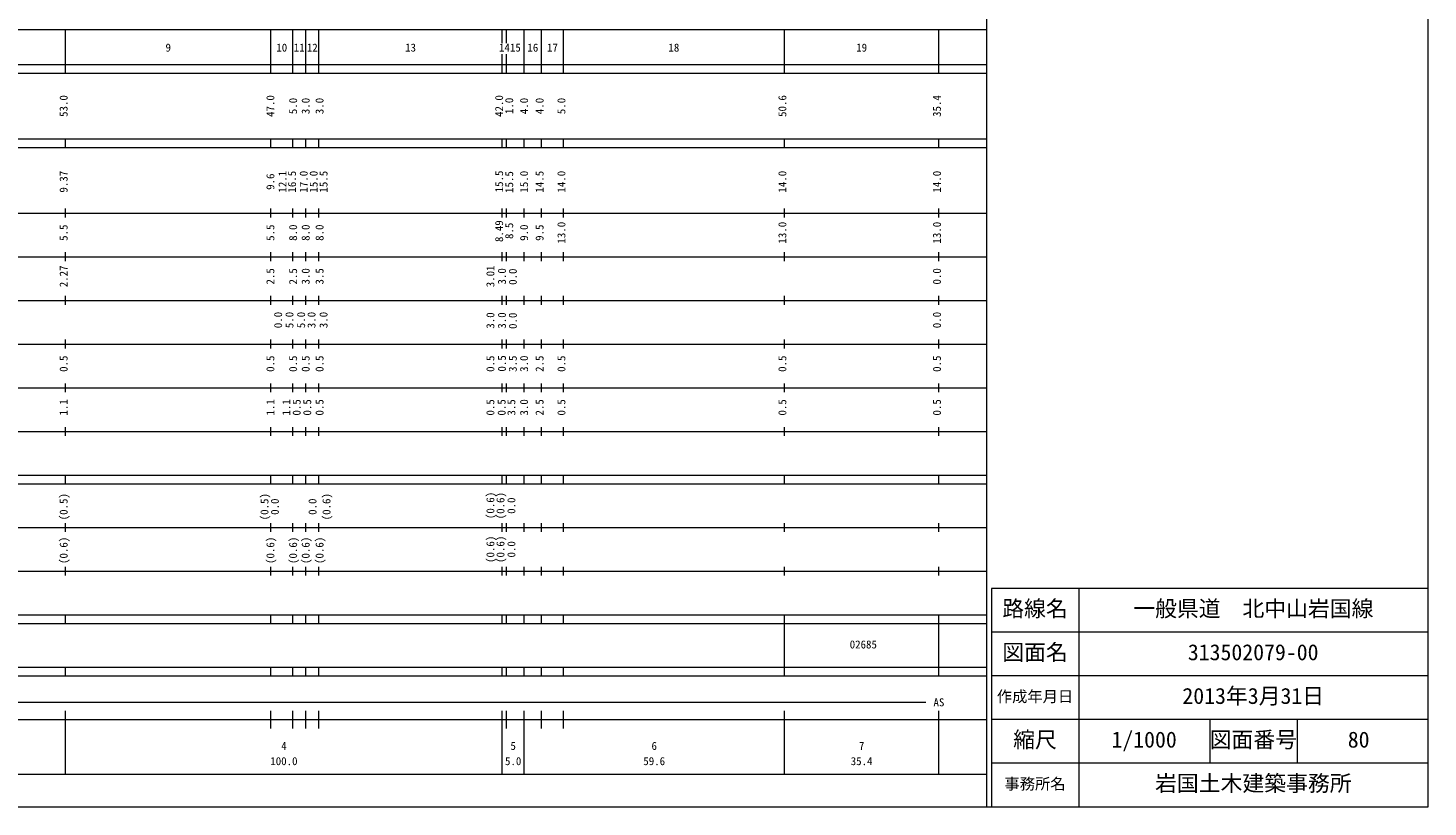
# Model space of a CAD drawing. Units: millimetres on the paper, enlarged 1000 times. Extents: x 40000 to 680000, y 20000 to 380000.
# Drawn here: x 359385 to 680000, y 20000 to 198357 of the extents above; entities that cross this region are included whole.
import ezdxf
from ezdxf.enums import TextEntityAlignment as Align

# ---------------------------------------------------------------- set-up
doc = ezdxf.new("R2010")
doc.units = ezdxf.units.MM
doc.header["$LTSCALE"] = 1000
doc.layers.add('S-BGD-HTXT', color=7, linetype='Continuous', lineweight=13)
doc.layers.add('S-TTL', color=2, linetype='Continuous', lineweight=13)
doc.layers.add('S-TTL-FRAM', color=7, linetype='Continuous')
doc.styles.add('ＭＳ ゴシック', font='')
doc.styles.get('ＭＳ ゴシック').set_extended_font_data('MS Gothic')

msp = doc.modelspace()

# ---------------------------------------------------------------- linework, layer by layer
at = {"layer": 'S-BGD-HTXT'}
for p, q in [((579000, 20000), (579000, 370000)), ((68000, 198000), (579000, 198000)), ((368000, 188000), (368000, 198000)), ((415000, 188000), (415000, 198000)), ((420000, 188000), (420000, 198000)), ((423000, 188000), (423000, 198000)), ((426000, 188000), (426000, 198000)), ((468000, 194905), (468000, 198000)), ((469000, 194905), (469000, 198000)), ((473000, 188000), (473000, 198000)), ((477000, 188000), (477000, 198000)), ((482000, 188000), (482000, 198000)), ((532600, 188000), (532600, 198000)), ((568000, 188000), (568000, 198000)), ((468000, 188000), (468000, 192405)), ((469000, 188000), (469000, 192405)), ((40000, 190000), (579000, 190000)), ((40000, 188000), (579000, 188000)), ((40000, 173000), (579000, 173000)), ((40000, 171000), (579000, 171000)), ((368000, 171000), (368000, 173000)), ((415000, 171000), (415000, 173000)), ((420000, 171000), (420000, 173000)), ((423000, 171000), (423000, 173000)), ((426000, 171000), (426000, 173000)), ((468000, 171000), (468000, 173000)), ((469000, 171000), (469000, 173000)), ((473000, 171000), (473000, 173000)), ((477000, 171000), (477000, 173000)), ((482000, 171000), (482000, 173000)), ((532600, 171000), (532600, 173000)), ((568000, 171000), (568000, 173000)), ((40000, 156000), (579000, 156000)), ((368000, 155000), (368000, 157000)), ((415000, 155000), (415000, 157000)), ((420000, 155000), (420000, 157000)), ((423000, 155000), (423000, 157000)), ((426000, 155000), (426000, 157000)), ((468000, 155000), (468000, 157000)), ((469000, 155000), (469000, 157000)), ((473000, 155000), (473000, 157000)), ((477000, 155000), (477000, 157000)), ((482000, 155000), (482000, 157000)), ((532600, 155000), (532600, 157000)), ((568000, 155000), (568000, 157000)), ((46000, 146000), (579000, 146000)), ((368000, 145000), (368000, 147000)), ((415000, 145000), (415000, 147000)), ((420000, 145000), (420000, 147000)), ((423000, 145000), (423000, 147000)), ((426000, 145000), (426000, 147000)), ((468000, 145000), (468000, 147000)), ((469000, 145000), (469000, 147000)), ((473000, 145000), (473000, 147000)), ((477000, 145000), (477000, 147000)), ((482000, 145000), (482000, 147000)), ((532600, 145000), (532600, 147000)), ((568000, 145000), (568000, 147000)), ((52000, 136000), (579000, 136000)), ((368000, 135000), (368000, 137000)), ((415000, 135000), (415000, 137000)), ((420000, 135000), (420000, 137000)), ((423000, 135000), (423000, 137000)), ((426000, 135000), (426000, 137000)), ((468000, 135000), (468000, 137000)), ((469000, 135000), (469000, 137000)), ((473000, 135000), (473000, 137000)), ((477000, 135000), (477000, 137000)), ((482000, 135000), (482000, 137000)), ((532600, 135000), (532600, 137000)), ((568000, 135000), (568000, 137000)), ((46000, 126000), (579000, 126000)), ((368000, 125000), (368000, 127000)), ((415000, 125000), (415000, 127000)), ((420000, 125000), (420000, 127000)), ((423000, 125000), (423000, 127000)), ((426000, 125000), (426000, 127000)), ((468000, 125000), (468000, 127000)), ((469000, 125000), (469000, 127000)), ((473000, 125000), (473000, 127000)), ((477000, 125000), (477000, 127000)), ((482000, 125000), (482000, 127000)), ((532600, 125000), (532600, 127000)), ((568000, 125000), (568000, 127000)), ((52000, 116000), (579000, 116000)), ((368000, 115000), (368000, 117000)), ((415000, 115000), (415000, 117000)), ((420000, 115000), (420000, 117000)), ((423000, 115000), (423000, 117000)), ((426000, 115000), (426000, 117000)), ((468000, 115000), (468000, 117000)), ((469000, 115000), (469000, 117000)), ((473000, 115000), (473000, 117000)), ((477000, 115000), (477000, 117000)), ((482000, 115000), (482000, 117000)), ((532600, 115000), (532600, 117000)), ((568000, 115000), (568000, 117000)), ((56750, 106000), (579000, 106000)), ((368000, 105000), (368000, 107000)), ((415000, 105000), (415000, 107000)), ((420000, 105000), (420000, 107000)), ((423000, 105000), (423000, 107000)), ((426000, 105000), (426000, 107000)), ((468000, 105000), (468000, 107000)), ((469000, 105000), (469000, 107000)), ((473000, 105000), (473000, 107000)), ((477000, 105000), (477000, 107000)), ((482000, 105000), (482000, 107000)), ((532600, 105000), (532600, 107000)), ((568000, 105000), (568000, 107000)), ((40000, 94000), (579000, 94000)), ((56750, 96000), (579000, 96000)), ((368000, 94000), (368000, 96000)), ((415000, 94000), (415000, 96000)), ((420000, 94000), (420000, 96000)), ((423000, 94000), (423000, 96000)), ((426000, 94000), (426000, 96000)), ((468000, 94000), (468000, 96000)), ((469000, 94000), (469000, 96000)), ((473000, 94000), (473000, 96000)), ((477000, 94000), (477000, 96000)), ((482000, 94000), (482000, 96000)), ((532600, 94000), (532600, 96000)), ((568000, 94000), (568000, 96000)), ((49000, 84000), (579000, 84000)), ((368000, 83000), (368000, 85000)), ((415000, 83000), (415000, 85000)), ((420000, 83000), (420000, 85000)), ((423000, 83000), (423000, 85000)), ((426000, 83000), (426000, 85000)), ((468000, 83000), (468000, 85000)), ((469000, 83000), (469000, 85000)), ((473000, 83000), (473000, 85000)), ((477000, 83000), (477000, 85000)), ((482000, 83000), (482000, 85000)), ((532600, 83000), (532600, 85000)), ((568000, 83000), (568000, 85000)), ((40000, 74000), (579000, 74000)), ((368000, 73000), (368000, 75000)), ((415000, 73000), (415000, 75000)), ((420000, 73000), (420000, 75000)), ((423000, 73000), (423000, 75000)), ((426000, 73000), (426000, 75000)), ((468000, 73000), (468000, 75000)), ((469000, 73000), (469000, 75000)), ((473000, 73000), (473000, 75000)), ((477000, 73000), (477000, 75000)), ((482000, 73000), (482000, 75000)), ((532600, 73000), (532600, 75000)), ((568000, 73000), (568000, 75000)), ((40000, 64000), (579000, 64000)), ((55250, 62000), (579000, 62000)), ((368000, 62000), (368000, 64000)), ((415000, 62000), (415000, 64000)), ((420000, 62000), (420000, 64000)), ((423000, 62000), (423000, 64000)), ((426000, 62000), (426000, 64000)), ((468000, 62000), (468000, 64000)), ((469000, 62000), (469000, 64000)), ((473000, 62000), (473000, 64000)), ((477000, 62000), (477000, 64000)), ((482000, 62000), (482000, 64000)), ((532600, 62000), (532600, 64000)), ((532600, 52000), (532600, 62000)), ((568000, 62000), (568000, 64000)), ((568000, 52000), (568000, 62000)), ((55250, 52000), (579000, 52000)), ((368000, 50000), (368000, 52000)), ((415000, 50000), (415000, 52000)), ((420000, 50000), (420000, 52000)), ((423000, 50000), (423000, 52000)), ((426000, 50000), (426000, 52000)), ((468000, 50000), (468000, 52000)), ((469000, 50000), (469000, 52000)), ((473000, 50000), (473000, 52000)), ((477000, 50000), (477000, 52000)), ((482000, 50000), (482000, 52000)), ((532600, 50000), (532600, 52000)), ((568000, 50000), (568000, 52000)), ((40000, 50000), (579000, 50000)), ((71000, 44000), (565000, 44000)), ((368000, 27500), (368000, 42000)), ((415000, 38000), (415000, 42000)), ((420000, 38000), (420000, 42000)), ((423000, 38000), (423000, 42000)), ((426000, 38000), (426000, 42000)), ((468000, 27500), (468000, 42000)), ((469000, 38000), (469000, 42000)), ((473000, 27500), (473000, 42000)), ((477000, 38000), (477000, 42000)), ((482000, 38000), (482000, 42000)), ((532600, 27500), (532600, 42000)), ((568000, 27500), (568000, 42000)), ((40000, 40000), (579000, 40000)), ((68000, 27500), (579000, 27500))]:
    msp.add_line(p, q, dxfattribs=at)
at = {"layer": 'S-TTL'}
for p, q in [((680000, 20000), (680000, 380000)), ((680000, 70000), (580000, 70000)), ((580000, 70000), (580000, 20000)), ((600000, 70000), (600000, 20000)), ((680000, 60000), (580000, 60000)), ((680000, 50000), (580000, 50000)), ((680000, 40000), (580000, 40000)), ((630000, 40000), (630000, 37500)), ((650000, 40000), (650000, 37500)), ((630000, 37500), (630000, 32500)), ((650000, 37500), (650000, 32500)), ((630000, 32500), (630000, 30000)), ((650000, 32500), (650000, 30000)), ((680000, 30000), (580000, 30000)), ((40000, 20000), (680000, 20000))]:
    msp.add_line(p, q, dxfattribs=at)

# ---------------------------------------------------------------- texts
at = {"layer": 'S-BGD-HTXT', "style": 'ＭＳ ゴシック'}
for s, p in [('9', (390875, 192405)), ('10', (416250, 192405)), ('11', (420250, 192405)), ('12', (423250, 192405)), ('13', (445750, 192405)), ('14', (467250, 192405)), ('15', (469750, 192405)), ('16', (473750, 192405)), ('17', (478250, 192405)), ('18', (506050, 192405)), ('19', (549050, 192405)), ('02685', (547561, 55750)), ('AS', (566750, 42500)), ('4', (417375, 32523)), ('5', (469875, 32523)), ('6', (502175, 32523)), ('7', (549675, 32523)), ('100.0', (414875, 29033)), ('5.0', (468625, 29033)), ('59.6', (500300, 29033)), ('35.4', (547800, 29033))]:
    msp.add_text(s, height=1833, dxfattribs=at).set_placement(p, align=Align.BOTTOM_LEFT)
for s, p in [('53.0', (369000, 178000)), ('47.0', (416351, 178000)), ('42.0', (468736, 178001)), ('50.6', (533600, 178000)), ('35.4', (569000, 178000)), ('5.0', (421552, 178625)), ('3.0', (424428, 178625)), ('3.0', (427610, 178625)), ('1.0', (471047, 178659)), ('4.0', (474448, 178625)), ('4.0', (478000, 178625)), ('5.0', (483000, 178625)), ('9.37', (369000, 160674)), ('9.6', (416351, 161299)), ('12.1', (419131, 160674)), ('16.5', (421301, 160674)), ('17.0', (423977, 160674)), ('15.0', (426264, 160674)), ('15.5', (428528, 160674)), ('15.5', (468736, 160733)), ('15.5', (471047, 160597)), ('15.0', (474448, 160674)), ('14.5', (478000, 160674)), ('14.0', (483000, 160674)), ('14.0', (533600, 160674)), ('14.0', (569000, 160674)), ('8.49', (468736, 149351)), ('5.5', (369000, 149625)), ('5.5', (416351, 149625)), ('8.0', (421552, 149625)), ('8.0', (424428, 149625)), ('8.0', (427610, 149625)), ('8.5', (471047, 150044)), ('9.0', (474448, 149625)), ('9.5', (478000, 149625)), ('13.0', (483000, 149000)), ('13.0', (533600, 149000)), ('13.0', (569000, 149000)), ('2.27', (369000, 139000)), ('2.5', (416351, 139625)), ('2.5', (421552, 139625)), ('3.0', (424428, 139625)), ('3.5', (427610, 139625)), ('3.01', (466734, 139000)), ('3.0', (469378, 139625)), ('0.0', (471869, 139543)), ('0.0', (569000, 139625)), ('0.0', (418119, 129625)), ('5.0', (420719, 129625)), ('5.0', (423388, 129625)), ('3.0', (425775, 129625)), ('3.0', (428528, 129625)), ('3.0', (466734, 129516)), ('3.0', (469378, 129516)), ('0.0', (471869, 129448)), ('0.0', (569000, 129625)), ('0.5', (369000, 119625)), ('0.5', (416351, 119625)), ('0.5', (421552, 119625)), ('0.5', (424428, 119625)), ('0.5', (427610, 119625)), ('0.5', (466734, 119625)), ('0.5', (469378, 119692)), ('3.5', (471869, 119625)), ('3.0', (474448, 119625)), ('2.5', (478000, 119625)), ('0.5', (483000, 119625)), ('0.5', (533600, 119625)), ('0.5', (569000, 119625)), ('1.1', (369000, 109625)), ('1.1', (416351, 109625)), ('1.1', (420000, 109625)), ('0.5', (422370, 109625)), ('0.5', (424796, 109625)), ('0.5', (427610, 109625)), ('0.5', (466734, 109625)), ('0.5', (469307, 109625)), ('3.5', (471543, 109625)), ('3.0', (474448, 109625)), ('2.5', (478000, 109625)), ('0.5', (483000, 109625)), ('0.5', (533600, 109625)), ('0.5', (569000, 109625)), ('(0.5)', (369000, 85639)), ('(0.5)', (415000, 85639)), ('0.0', (417370, 86889)), ('0.0', (426000, 86889)), ('(0.6)', (429202, 85639)), ('(0.6)', (466734, 85923)), ('(0.6)', (469043, 85875)), ('0.0', (471543, 87125)), ('(0.6)', (369000, 75639)), ('(0.6)', (416351, 75639)), ('(0.6)', (421552, 75639)), ('(0.6)', (424428, 75639)), ('(0.6)', (427610, 75639)), ('(0.6)', (466734, 75875)), ('(0.6)', (469043, 75875)), ('0.0', (471543, 77125))]:
    msp.add_text(s, height=1833, rotation=90, dxfattribs=at).set_placement(p, align=Align.BOTTOM_LEFT)
at = {"layer": 'S-TTL-FRAM', "style": 'ＭＳ ゴシック'}
for s, height, p in [('路線名', 3666, (582500, 62500)), ('路線名', 3666, (582500, 62500)), ('一般県道\u3000北中山岩国線', 3666, (612500, 62500)), ('図面名', 3666, (582500, 52500)), ('図面名', 3666, (582500, 52500)), ('313502079-00', 3666, (625000, 52500)), ('作成年月日', 2566, (581250, 43250)), ('作成年月日', 2566, (581250, 43250)), ('2013年3月31日', 3666, (623750, 42500)), ('縮尺', 3666, (585000, 32500)), ('縮尺', 3666, (585000, 32500)), ('1/1000', 3666, (607500, 32500)), ('図面番号', 3666, (630000, 32500)), ('図面番号', 3666, (630000, 32500)), ('80', 3666, (661625, 32500)), ('事務所名', 2566, (583000, 23250)), ('事務所名', 2566, (583000, 23250)), ('岩国土木建築事務所', 3666, (617500, 22500))]:
    msp.add_text(s, height=height, dxfattribs=at).set_placement(p, align=Align.BOTTOM_LEFT)

doc.saveas('drawing.dxf')
